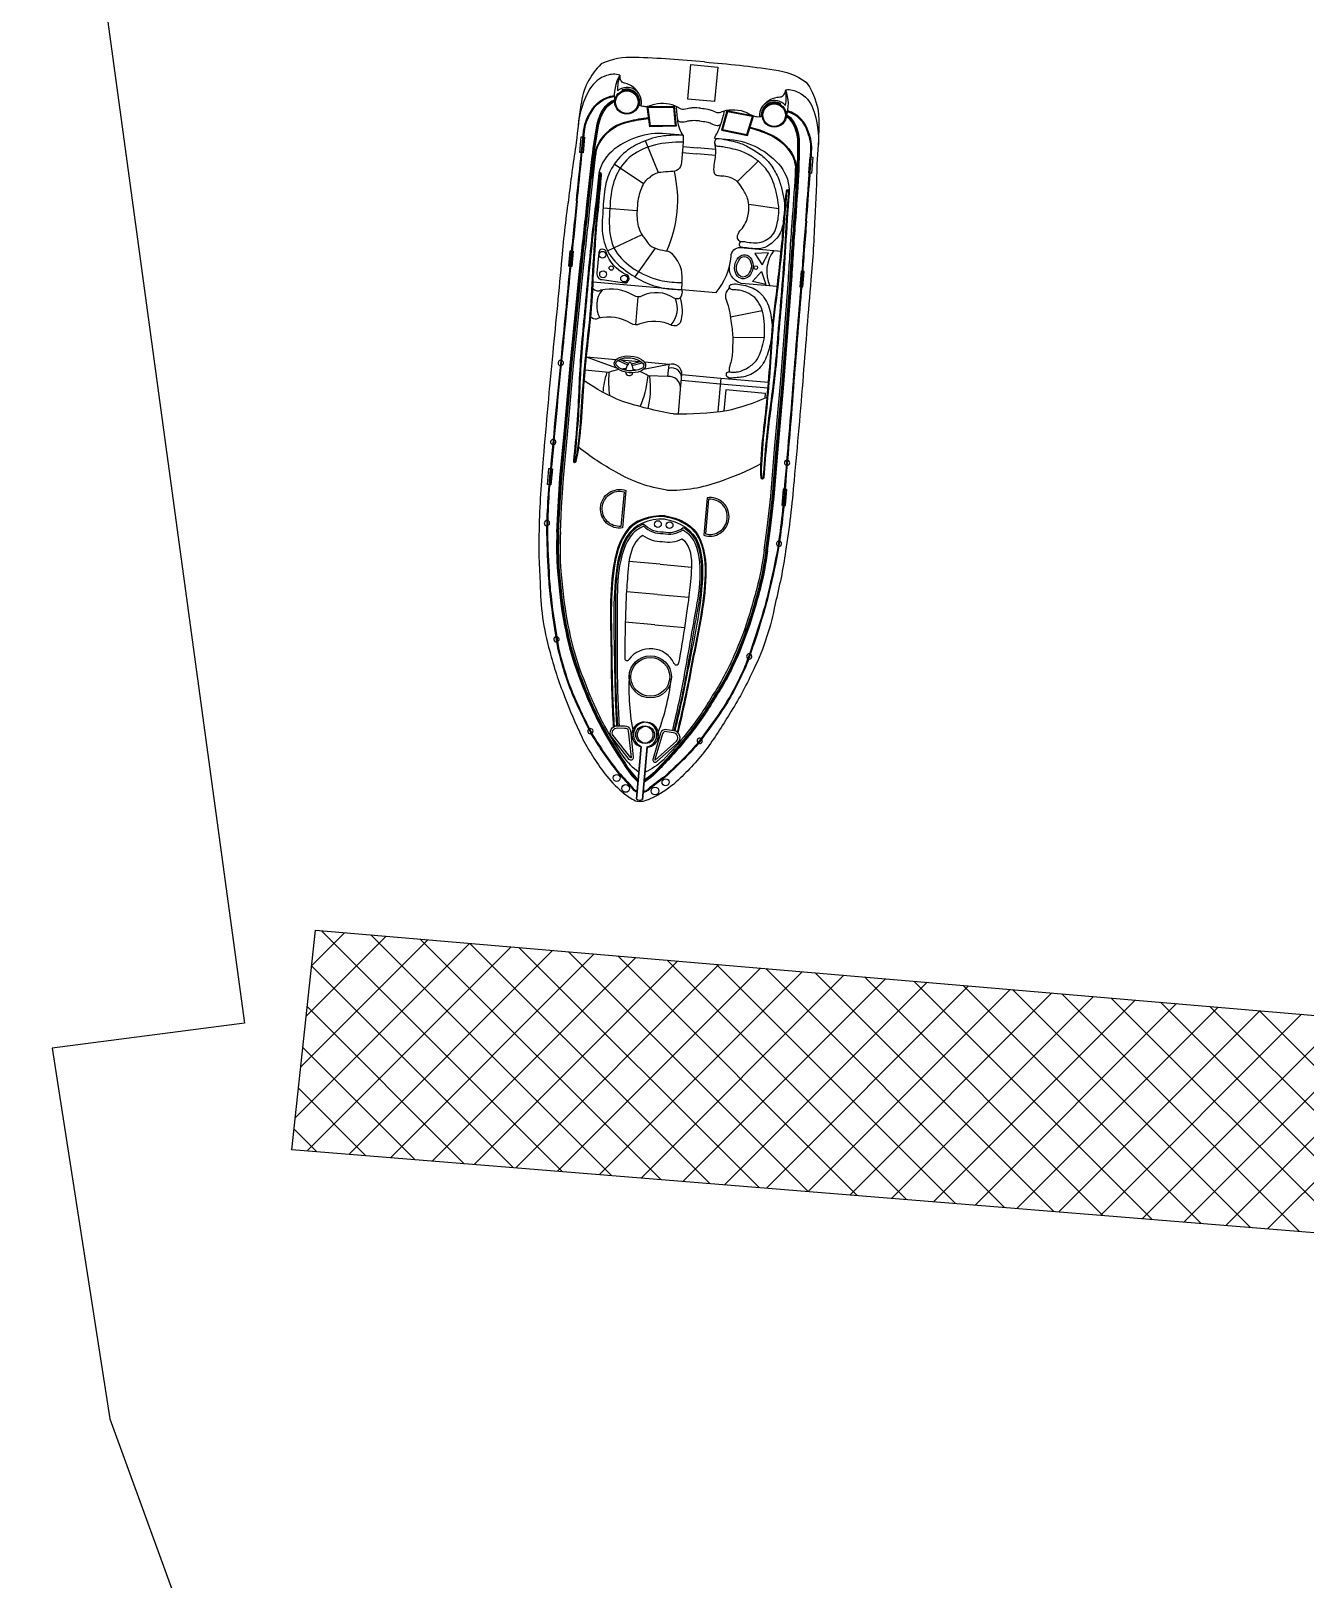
# Model space of a CAD drawing. Header units: metres. Extents: x 310982 to 312092, y 1911548 to 1912609.
# Drawn here: x 311545.6 to 311799, y 1912084.4 to 1912392.2 of the extents above; entities that cross this region are included whole.
import ezdxf

# ---------------------------------------------------------------- set-up
doc = ezdxf.new("R2010")
doc.units = ezdxf.units.M
doc.layers.add('PORT', color=5, linetype='Continuous')
doc.layers.add('village', color=3, linetype='Continuous')

msp = doc.modelspace()

# ---------------------------------------------------------------- linework, layer by layer
at = {"color": 32, "true_color": 0xcd6928}
for p, q in [((311663.27, 1912380.32), (311663.21, 1912380.48)), ((311694.71, 1912377.54), (311694.8, 1912377.68)), ((311670.43, 1912364.02), (311667.86, 1912370.39)), ((311675.26, 1912369.21), (311678.11, 1912368.96)), ((311681.83, 1912368.63), (311678.11, 1912368.96)), ((311667.43, 1912361.79), (311661.62, 1912365.71)), ((311675.17, 1912368.06), (311678.01, 1912367.81)), ((311681.81, 1912367.48), (311678.01, 1912367.81)), ((311690.26, 1912366.35), (311686.12, 1912362.26)), ((311666.16, 1912356.45), (311659.41, 1912357.01)), ((311694.36, 1912356.84), (311688.38, 1912357.72)), ((311667.14, 1912351.67), (311660.33, 1912348.47)), ((311669.8, 1912349.02), (311665.74, 1912343.31)), ((311673.25, 1912340.89), (311657.43, 1912342.29)), ((311666.34, 1912339.32), (311665.85, 1912333.76)), ((311691.08, 1912336.58), (311684.74, 1912335.32)), ((311691.49, 1912331.27), (311685.2, 1912331.19)), ((311661.97, 1912326.83), (311656.11, 1912327.35)), ((311662.12, 1912325.18), (311656.11, 1912327.35)), ((311664.31, 1912325.79), (311662.36, 1912326.69)), ((311664.45, 1912326.09), (311662.72, 1912326.9)), ((311666.54, 1912326.43), (311663.08, 1912326.73)), ((311665.07, 1912326.04), (311666.86, 1912326.51)), ((311665.16, 1912325.71), (311667.19, 1912326.25)), ((311672.53, 1912325.9), (311667.44, 1912324.9)), ((311672.53, 1912325.9), (311667.65, 1912326.33)), ((311672.32, 1912323.54), (311672.53, 1912325.9)), ((311682.82, 1912323.2), (311692.31, 1912322.36)), ((311682.72, 1912322.07), (311692.22, 1912321.23)), ((311670.78, 1912286.17), (311664.57, 1912286.72)), ((311670.78, 1912286.17), (311677, 1912285.62)), ((311670.25, 1912280.16), (311664.05, 1912280.71)), ((311670.25, 1912280.16), (311676.45, 1912279.61)), ((311669.72, 1912274.15), (311663.78, 1912274.67)), ((311669.72, 1912274.15), (311675.66, 1912273.62))]:
    msp.add_line(p, q, dxfattribs=at)
for points in [[(311679.62, 1912386.04, 0.01736), (311665.74, 1912386.94, 0.12634), (311659.04, 1912385.65, 0.172899), (311655.02, 1912377.52, 0.013884), (311654.07, 1912370.03, 0.008973), (311652.62, 1912359.35, 0.01509), (311651.2, 1912347.11, -0.002245), (311649.4, 1912328.19, 0.003342), (311647.5, 1912307.19, 0.016984), (311646.67, 1912293.09, 0.024546), (311646.91, 1912282.44, 0.067942), (311648.8, 1912268.9, 0.033948), (311651.75, 1912259.92, 0.022001), (311655.17, 1912251.84, 0.042872), (311659.75, 1912244.54, 0.059514), (311663.19, 1912240.94, 0.046364), (311665.2, 1912239.5, 0.104882), (311666.61, 1912238.99, 0.104882)], [(311679.62, 1912386.04, -0.01736), (311693.44, 1912384.48, -0.12634), (311699.81, 1912382.04, -0.172899), (311702.34, 1912373.33, -0.013884), (311701.96, 1912365.79, -0.008973), (311701.51, 1912355.02, -0.01509), (311700.76, 1912342.72, 0.002245), (311699.22, 1912323.79, -0.003342), (311697.4, 1912302.78, -0.016984), (311695.73, 1912288.75, -0.024546), (311693.63, 1912278.3, -0.067942), (311689.39, 1912265.31, -0.033948), (311684.91, 1912256.99, -0.022001), (311680.12, 1912249.63, -0.042872), (311674.33, 1912243.25, -0.059514), (311670.31, 1912240.3, -0.046364), (311668.09, 1912239.25, -0.104882), (311666.61, 1912238.99, -0.104882)], [(311662.78, 1912383.43, 0.164393), (311660.11, 1912383.34, 0.188684), (311656.81, 1912380.71, 0.10758), (311654.43, 1912373.35)], [(311650.24, 1912292.57), (311650.45, 1912297.58), (311650.84, 1912303.37), (311651.73, 1912312.79), (311652.88, 1912325.72), (311654.95, 1912346.44, 0.002601), (311656.19, 1912357.68, -0.004411), (311657.24, 1912367.23, -0.013009), (311658.27, 1912373.77, -0.113396), (311659.83, 1912377.18, -0.146005), (311661.69, 1912378.52, -1.595219)], [(311650.41, 1912292.56), (311650.62, 1912297.57), (311651.01, 1912303.36), (311651.9, 1912312.77), (311653.05, 1912325.7), (311655.12, 1912346.42, 0.002601), (311656.36, 1912357.66, -0.004411), (311657.41, 1912367.21, -0.013003), (311658.44, 1912373.74, -0.113337), (311659.97, 1912377.08, -0.144821), (311661.71, 1912378.34, -0.138987)], [(311650.58, 1912292.55), (311650.79, 1912297.56), (311651.18, 1912303.35), (311652.07, 1912312.75), (311653.22, 1912325.69), (311655.29, 1912346.4, 0.002601), (311656.53, 1912357.64, -0.00441), (311657.58, 1912367.19, -0.012997), (311658.6, 1912373.71, -0.113276), (311660.1, 1912376.97, -0.142458), (311661.73, 1912378.17, -0.142458)], [(311654.1, 1912358.46, 0.002942), (311654.97, 1912366.86, -0.002013), (311655.55, 1912372.21, -0.130442), (311656.84, 1912375.94, -0.261246), (311661.65, 1912379.36, -0.209197)], [(311654.27, 1912358.44, 0.002941), (311655.13, 1912366.85, -0.002014), (311655.72, 1912372.2, -0.130992), (311656.99, 1912375.86, -0.261832), (311661.66, 1912379.19, -0.261832)], [(311695.74, 1912380.52, -0.164393), (311698.35, 1912379.95, -0.188684), (311701.14, 1912376.79, -0.10758), (311702.19, 1912369.12)], [(311691.79, 1912288.91), (311692.47, 1912293.87), (311693.1, 1912299.64), (311693.87, 1912309.05), (311695.02, 1912321.99), (311696.61, 1912342.74, -0.002601), (311697.36, 1912354.03, 0.00441), (311698.01, 1912363.62, 0.012997), (311698.15, 1912370.21, 0.113276), (311697.24, 1912373.69, 0.142458), (311695.85, 1912375.15, 0.142458)], [(311691.96, 1912288.88), (311692.64, 1912293.85), (311693.27, 1912299.62), (311694.04, 1912309.04), (311695.18, 1912321.97), (311696.78, 1912342.73, -0.002601), (311697.53, 1912354.02, 0.004411), (311698.18, 1912363.61, 0.013003), (311698.31, 1912370.21, 0.113337), (311697.39, 1912373.76, 0.144821), (311695.9, 1912375.31, 0.138987)], [(311692.13, 1912288.86), (311692.8, 1912293.83), (311693.44, 1912299.6), (311694.21, 1912309.03), (311695.35, 1912321.96), (311696.95, 1912342.72, -0.002601), (311697.7, 1912354, 0.004411), (311698.35, 1912363.6, 0.013009), (311698.48, 1912370.22, 0.113396), (311697.55, 1912373.84, 0.146005), (311695.95, 1912375.48, 1.595219)], [(311699.73, 1912354.42, -0.002941), (311700.36, 1912362.84, 0.002014), (311700.72, 1912368.22, 0.130992), (311700.11, 1912372.04, 0.261832), (311696.1, 1912376.15, 0.261832)], [(311699.9, 1912354.41, -0.002942), (311700.53, 1912362.83, 0.002013), (311700.89, 1912368.2, 0.130442), (311700.27, 1912372.1, 0.261246), (311696.14, 1912376.31, 0.209197)], [(311675.35, 1912371.47), (311671.99, 1912371.77, 0.202722), (311661.06, 1912368.21, 0.178768), (311658.48, 1912363.26, -0.010028), (311657.32, 1912352.76, 0.005356), (311655.64, 1912335.4, 0.016605), (311654.61, 1912321.34, -0.018921), (311653.5, 1912306.75, 0.925873), (311654.06, 1912306.61, 0.041202), (311654.53, 1912309.18, 0.024461), (311655.29, 1912317.54, -0.012888), (311656.81, 1912333.63, 0.019359), (311657.46, 1912343.06, -0.002375), (311658.2, 1912353.98, 0.006386), (311658.87, 1912360.92, 0.013656), (311659.09, 1912363.7, 0.862706), (311658.56, 1912363.8, -0.648089)], [(311668.49, 1912374.72, 0.043334), (311664.53, 1912374.08, 0.18333), (311659.08, 1912370.62, 0.123985), (311657.61, 1912366.09, -0.015377), (311657.07, 1912362.77)], [(311668.46, 1912374.89, 0.043195), (311664.49, 1912374.24, 0.183415), (311658.94, 1912370.71, 0.094511), (311657.59, 1912367.25)], [(311688.6, 1912372.94, -0.043334), (311692.37, 1912371.61, -0.18333), (311697.13, 1912367.25, -0.123985), (311697.78, 1912362.53, 0.015377), (311697.73, 1912359.17)], [(311688.65, 1912373.11, -0.043195), (311692.44, 1912371.77, -0.183415), (311697.28, 1912367.32, -0.094511), (311698.01, 1912363.68)], [(311675.35, 1912371.47), (311675.34, 1912370.11), (311675, 1912366.03, -0.448043), (311672.92, 1912364.25, 0.025561), (311670.81, 1912364.09, 0.15676), (311668.62, 1912363.04, 0.144288), (311667.38, 1912361.71, 0.079427), (311666.35, 1912358.43, 0.054179), (311666.19, 1912354.58, 0.127294), (311667.18, 1912351.62, -0.025195), (311668.43, 1912349.91, 0.112656), (311669.82, 1912349.01, 0.061652), (311671.83, 1912348.52, -0.222278), (311673.32, 1912347.7, -0.049109), (311674.26, 1912346.37, -0.09997), (311674.93, 1912344.76, -0.045992), (311675.06, 1912342.17), (311675.01, 1912340.81)], [(311681.56, 1912370.92), (311684.63, 1912370.65, -0.202722), (311694.76, 1912365.23, -0.178768), (311696.44, 1912359.9, 0.010028), (311695.73, 1912349.36, -0.005356), (311694.34, 1912331.98, -0.016605), (311692.88, 1912317.95, 0.018921), (311691.41, 1912303.39, -0.925873), (311690.84, 1912303.36, -0.041202), (311690.82, 1912305.97, -0.024461), (311691.55, 1912314.33, 0.012888), (311692.88, 1912330.43, -0.019359), (311693.89, 1912339.84, 0.002375), (311695.07, 1912350.72, -0.006386), (311695.63, 1912357.66, -0.013656), (311695.91, 1912360.44, -0.862706), (311696.45, 1912360.45, 0.648089)], [(311650.92, 1912292.54), (311651.13, 1912297.55), (311651.52, 1912303.32), (311652.41, 1912312.72), (311653.55, 1912325.65), (311655.63, 1912346.36, 0.002601), (311656.87, 1912357.61, -0.00441), (311657.92, 1912367.15, -0.002867), (311658.12, 1912368.59, -0.002867)], [(311658.73, 1912363.76, 0.016488), (311658.64, 1912363.24, -0.010023), (311657.49, 1912352.74, 0.005356), (311655.81, 1912335.39, 0.016607), (311654.78, 1912321.33, -0.018921), (311653.67, 1912306.73, -0.01143), (311653.67, 1912306.72, 0.913283), (311653.89, 1912306.66, 0.041174), (311654.36, 1912309.2, 0.024478), (311655.12, 1912317.54, -0.012889), (311656.64, 1912333.65, 0.019362), (311657.29, 1912343.07, -0.002377), (311658.03, 1912354, 0.006391), (311658.7, 1912360.93, 0.013664), (311658.92, 1912363.71, -0.000701), (311658.92, 1912363.71, 0.819976), (311658.73, 1912363.76, 0.819976)], [(311691.45, 1912288.95), (311692.13, 1912293.92), (311692.76, 1912299.67), (311693.53, 1912309.08), (311694.68, 1912322.02), (311696.27, 1912342.77, -0.002601), (311697.02, 1912354.05, 0.00441), (311697.67, 1912363.63, 0.002867), (311697.73, 1912365.08, 0.002867)], [(311696.28, 1912360.43, -0.016488), (311696.27, 1912359.91, 0.010023), (311695.56, 1912349.37, -0.005356), (311694.17, 1912331.99, -0.016607), (311692.71, 1912317.97, 0.018921), (311691.24, 1912303.4, 0.01143), (311691.24, 1912303.39, -0.913283), (311691.01, 1912303.38, -0.041174), (311690.99, 1912305.96, -0.024478), (311691.71, 1912314.31, 0.012889), (311693.05, 1912330.42, -0.019362), (311694.06, 1912339.82, 0.002377), (311695.24, 1912350.7, -0.006391), (311695.8, 1912357.65, -0.013664), (311696.08, 1912360.42, 0.000701), (311696.08, 1912360.42, -0.819976), (311696.28, 1912360.43, -0.819976)], [(311654.1, 1912358.46, -0.006425), (311652.92, 1912346.9, -0.002217), (311651.12, 1912328.02, 0.003368), (311649.12, 1912306.86, 0.024633), (311648.18, 1912293.51, 0.015037), (311648.5, 1912284.66, 0.025439), (311648.9, 1912279.74, 0.013843), (311650.37, 1912269.56, 0.040266), (311653.26, 1912260.38, 0.016729), (311657.14, 1912252.25, 0.029739), (311662.37, 1912244.71, -0.01525), (311665.26, 1912241.51, 0.132389), (311665.89, 1912241.03, 0.028442), (311666.18, 1912240.91, 0.028442)], [(311654.27, 1912358.45, -0.006424), (311653.09, 1912346.88, -0.002217), (311651.29, 1912328.01, 0.003368), (311649.29, 1912306.85, 0.024633), (311648.35, 1912293.51, 0.015038), (311648.66, 1912284.67, 0.025461), (311649.07, 1912279.76, 0.013839), (311650.54, 1912269.59, 0.040238), (311653.42, 1912260.44, 0.016715), (311657.29, 1912252.34, 0.029693), (311662.5, 1912244.82, -0.015234), (311665.39, 1912241.61, 0.134036), (311665.96, 1912241.19, 0.024879), (311666.19, 1912241.09, 0.024879)], [(311699.9, 1912354.41, 0.006425), (311699.03, 1912342.82, 0.002217), (311697.49, 1912323.92, -0.003368), (311695.74, 1912302.74, -0.024633), (311694.32, 1912289.43, -0.015037), (311692.46, 1912280.77, -0.025439), (311691.19, 1912275.99, -0.013843), (311687.96, 1912266.23, -0.040266), (311683.5, 1912257.7, -0.016729), (311678.25, 1912250.39, -0.029739), (311671.78, 1912243.88, 0.01525), (311668.37, 1912241.23, -0.132389), (311667.67, 1912240.87, -0.028442), (311667.36, 1912240.81, -0.028442)], [(311699.73, 1912354.42, 0.006424), (311698.86, 1912342.83, 0.002217), (311697.32, 1912323.93, -0.003368), (311695.57, 1912302.75, -0.024633), (311694.15, 1912289.45, -0.015038), (311692.29, 1912280.8, -0.025461), (311691.03, 1912276.04, -0.013839), (311687.8, 1912266.3, -0.040238), (311683.36, 1912257.79, -0.016715), (311678.12, 1912250.49, -0.029693), (311671.68, 1912244.01, 0.015234), (311668.26, 1912241.36, -0.134036), (311667.63, 1912241.04, -0.024879), (311667.38, 1912240.98, -0.024879)], [(311675.01, 1912340.81), (311681.88, 1912340.2, 0.158322), (311684.86, 1912347.4, -0.417676), (311686.74, 1912349.16), (311694.84, 1912348.45)], [(311694.07, 1912341.38), (311686.86, 1912342.02, -0.406088), (311684.64, 1912345.83)], [(311675.01, 1912340.81, -0.291269), (311674.69, 1912339.11, -0.299867), (311673.58, 1912339.06, 0.273478), (311667.2, 1912339.52, -0.28657), (311665.51, 1912339.61, 0.198759), (311658.97, 1912340.65, -0.45148), (311657.38, 1912341.09, -1.463971)], [(311674.72, 1912339.13, -0.164009), (311674.75, 1912334.2, -0.407559), (311673.11, 1912333.68, 0.20466), (311666.71, 1912333.96, -0.28657), (311665.01, 1912334.05, 0.198759), (311658.48, 1912335.09, -0.45148), (311656.89, 1912335.53, -1.463971)], [(311675.01, 1912323.12), (311675.08, 1912323.89, 0.516839), (311672.53, 1912325.9, 0.282905)], [(311673.43, 1912316.07, -0.033687), (311663.14, 1912318.58, -0.051879), (311655.68, 1912322.65, -1.92312)], [(311674.39, 1912316.11), (311674.83, 1912321, 0.462925), (311672.32, 1912323.54), (311668.35, 1912323.65)], [(311674.83, 1912321), (311675.01, 1912323.12, 0.545737), (311672.46, 1912325.1, 0.282905)], [(311673.43, 1912316.07, 0.033687), (311684, 1912316.73, 0.051879), (311692.06, 1912319.43, 1.92312)], [(311672.09, 1912300.93, -0.096403), (311662.03, 1912304.47, -0.040538), (311654.56, 1912309.39, -1.92312)], [(311672.09, 1912300.93, 0.096403), (311682.61, 1912302.65, 0.040538), (311690.83, 1912306.18, 1.92312)], [(311663.95, 1912300.84), (311663.29, 1912293.39, -0.483063), (311658.92, 1912297.45, -0.50024), (311663.95, 1912300.84, -0.418424)], [(311680.09, 1912299.41), (311679.43, 1912291.96, 0.483063), (311684.44, 1912295.19, 0.50024), (311680.09, 1912299.41, 0.418424)], [(311650.24, 1912292.57, 0.031596), (311650.35, 1912284.75, 0.004928), (311650.86, 1912279.56, 0.02844), (311652.49, 1912270.64, 0.042875), (311655.35, 1912261.97, 0.035347), (311659.12, 1912253.68, 0.024093), (311663.52, 1912246.45, 0.079837), (311666.36, 1912242.92)], [(311650.41, 1912292.56, 0.031592), (311650.52, 1912284.76, 0.004926), (311651.03, 1912279.58, 0.028436), (311652.65, 1912270.68, 0.042895), (311655.51, 1912262.04, 0.035363), (311659.27, 1912253.76, 0.024111), (311663.67, 1912246.54, 0.077658), (311666.38, 1912243.13, 0.077658)], [(311650.58, 1912292.55, 0.031588), (311650.69, 1912284.77, 0.004924), (311651.2, 1912279.6, 0.028433), (311652.82, 1912270.72, 0.042917), (311655.67, 1912262.1, 0.035379), (311659.42, 1912253.84, 0.02413), (311663.81, 1912246.63, 0.075408), (311666.39, 1912243.34, 0.075408)], [(311650.92, 1912292.53, 0.031581), (311651.03, 1912284.8, 0.00492), (311651.54, 1912279.64, 0.028426), (311653.15, 1912270.8, 0.042959), (311655.99, 1912262.23, 0.035411), (311659.72, 1912254, 0.028829), (311663.4, 1912247.95, 0.092336), (311666.54, 1912244.93, 0.080328)], [(311692.13, 1912288.86, -0.031596), (311690.64, 1912281.18, -0.004928), (311689.23, 1912276.17, -0.02844), (311686.07, 1912267.67, -0.042875), (311681.72, 1912259.64, -0.035347), (311676.55, 1912252.14, -0.024093), (311670.95, 1912245.79, -0.079837), (311667.54, 1912242.81)], [(311691.96, 1912288.88, -0.031592), (311690.48, 1912281.22, -0.004926), (311689.07, 1912276.22, -0.028436), (311685.91, 1912267.73, -0.042895), (311681.58, 1912259.73, -0.035363), (311676.42, 1912252.24, -0.024111), (311670.83, 1912245.91, -0.077658), (311667.56, 1912243.02, -0.077658)], [(311691.79, 1912288.9, -0.031588), (311690.31, 1912281.27, -0.004924), (311688.91, 1912276.26, -0.028433), (311685.76, 1912267.8, -0.042917), (311681.43, 1912259.82, -0.035379), (311676.29, 1912252.35, -0.02413), (311670.7, 1912246.02, -0.075408), (311667.58, 1912243.24, -0.075408)], [(311691.45, 1912288.95, -0.031581), (311689.99, 1912281.35, -0.00492), (311688.58, 1912276.36, -0.028426), (311685.44, 1912267.94, -0.042959), (311681.14, 1912260, -0.035411), (311676.02, 1912252.56, -0.028829), (311671.34, 1912247.25, -0.092336), (311667.72, 1912244.83, -0.080328)], [(311662.29, 1912254.07), (311663.65, 1912254.05, -0.382221), (311664.84, 1912253.15), (311665.4, 1912247.89, -0.786544), (311664.61, 1912247.37), (311661.08, 1912251.86, -0.616464), (311662.29, 1912254.07, -3.844907)], [(311673.51, 1912253.08), (311672.16, 1912253.29, 0.382221), (311670.83, 1912252.62), (311669.36, 1912247.54, 0.786544), (311670.04, 1912246.89), (311674.31, 1912250.69, 0.616464), (311673.51, 1912253.08, 3.844907)]]:
    msp.add_lwpolyline(points, format="xyb", dxfattribs=at)
for points in [[(311682.22, 1912385.04), (311681.61, 1912378.2), (311676.28, 1912378.67), (311676.89, 1912385.51)], [(311673.58, 1912377.23), (311673.97, 1912373.27), (311668.69, 1912373.17), (311668.17, 1912377.18)], [(311673.43, 1912377.06), (311673.78, 1912373.43), (311668.83, 1912373.35), (311668.36, 1912377.01)], [(311684.02, 1912376.31), (311682.94, 1912372.47), (311688.13, 1912371.45), (311689.34, 1912375.3)], [(311684.14, 1912376.11), (311683.16, 1912372.6), (311688.01, 1912371.65), (311689.12, 1912375.17)], [(311691.06, 1912345.71), (311692.32, 1912348.1), (311689.63, 1912347.99)], [(311690.95, 1912344.4), (311691.77, 1912341.83), (311689.13, 1912342.41)]]:
    msp.add_lwpolyline(points, close=True, dxfattribs=at)
for points in [[(311655.09, 1912368.02), (311654.78, 1912368.05), (311655.06, 1912371.16), (311655.43, 1912371.13)], [(311655.6, 1912371.12), (311655.71, 1912371.11), (311655.44, 1912367.99), (311655.26, 1912368)], [(311700.65, 1912367.13), (311700.53, 1912367.14), (311700.26, 1912364.02), (311700.44, 1912364.01)], [(311700.61, 1912363.99), (311700.91, 1912363.96), (311701.19, 1912367.08), (311700.82, 1912367.11)], [(311652.78, 1912345.41), (311652.57, 1912345.43), (311652.84, 1912348.52), (311653.1, 1912348.49)], [(311653.27, 1912348.48), (311653.44, 1912348.46), (311653.17, 1912345.38), (311652.95, 1912345.4)], [(311698.97, 1912344.43), (311698.79, 1912344.45), (311698.52, 1912341.37), (311698.74, 1912341.35)], [(311698.91, 1912341.33), (311699.12, 1912341.31), (311699.4, 1912344.4), (311699.14, 1912344.42)], [(311660.58, 1912324.28), (311655.87, 1912324.76)], [(311674.98, 1912322.75), (311682.72, 1912322.07)], [(311675.08, 1912323.89), (311682.82, 1912323.2), (311682.23, 1912316.52)], [(311691.65, 1912319.25), (311691.73, 1912320.13), (311683.83, 1912320.83), (311683.46, 1912316.66)], [(311648.63, 1912302), (311648.33, 1912302.02), (311648.62, 1912305.25), (311648.94, 1912305.22)], [(311649.11, 1912305.2), (311649.33, 1912305.18), (311649.04, 1912301.96), (311648.8, 1912301.98)], [(311695.46, 1912301.1), (311695.24, 1912301.12), (311694.96, 1912297.9), (311695.2, 1912297.87)], [(311695.37, 1912297.86), (311695.67, 1912297.83), (311695.95, 1912301.06), (311695.63, 1912301.09)], [(311666.06, 1912239.54), (311666.98, 1912249.96)], [(311666.97, 1912249.88), (311666.06, 1912239.54)], [(311667.24, 1912239.44), (311668.17, 1912249.86)], [(311668.16, 1912249.78), (311667.24, 1912239.44)]]:
    msp.add_lwpolyline(points, dxfattribs=at)
for points in [[(311663.7, 1912342.1, 0.917705), (311663.84, 1912343.86, -0.209704), (311660.05, 1912348.22, 0.850912), (311658.55, 1912348.13), (311658.19, 1912344.06, 0.435659), (311659.22, 1912342.77)], [(311663.58, 1912300.59), (311662.97, 1912293.7, -0.460147), (311659.26, 1912297.43, -0.47706)], [(311680.4, 1912299.1), (311679.79, 1912292.21, 0.460147), (311684.1, 1912295.23, 0.47706)], [(311662.28, 1912253.64), (311663.67, 1912253.62, -0.383069), (311664.42, 1912253.08), (311664.99, 1912247.77, -0.853636), (311664.91, 1912247.67), (311661.42, 1912252.11, -0.613527)], [(311673.44, 1912252.66), (311672.07, 1912252.88, 0.383069), (311671.23, 1912252.48), (311669.74, 1912247.35, 0.853636), (311669.8, 1912247.24), (311674.01, 1912250.99, 0.613527)]]:
    msp.add_lwpolyline(points, format="xyb", close=True, dxfattribs=at)
for centre, radius in [((311664.14, 1912378.07), 2.41), ((311664.14, 1912378.07), 2.24), ((311693.46, 1912375.48), 2.41), ((311693.46, 1912375.48), 2.24), ((311659.3, 1912347.71), 0.674), ((311659.41, 1912343.83), 0.674), ((311661.04, 1912345.06), 0.436), ((311689.8, 1912345.16), 0.362), ((311663.59, 1912342.98), 0.674), ((311670.32, 1912294.16), 0.676), ((311672.64, 1912293.95), 0.676), ((311668.8, 1912263.79), 4.2), ((311668.8, 1912263.79), 4.2), ((311668.8, 1912263.79), 3.86), ((311668.8, 1912263.79), 3.86), ((311667.62, 1912252.3), 1.71), ((311667.95, 1912252.27), 1.71), ((311662.13, 1912243.69), 0.694), ((311671.84, 1912242.83), 0.694), ((311663.9, 1912241.61), 0.773), ((311669.73, 1912241.09), 0.773)]:
    msp.add_circle(centre, radius, dxfattribs=at)
for centre, radius, start, end in [((311669.42, 1912379.38), 7.78, 148.6112, 188.9468), ((311670.07, 1912380.72), 7.78, 159.5845, 182.8171), ((311664.14, 1912378.07), 2.92, 344.2683, 129.1699), ((311664.14, 1912378.07), 2.58, 344.2683, 111.2181), ((311693.46, 1912375.48), 2.92, 40.715, 185.6166), ((311693.46, 1912375.48), 2.58, 58.6668, 185.6166), ((311688.08, 1912379.12), 7.78, 347.0678, 10.3004), ((311688.49, 1912377.69), 7.78, 340.9381, 21.2737), ((311649.55, 1912358.6), 24.71, 335.842, 13.3146), ((311698.87, 1912344.36), 6.91, 142.411, 204.2985), ((311663.09, 1912337.61), 4.96, 141.5669, 209.7144), ((311669.24, 1912337.07), 4.96, 318.1425, 22.3466), ((311651, 1912326.2), 0.525, 91.0378, 257.5403), ((311651, 1912326.2), 0.525, 276.1645, 72.4136), ((311666.59, 1912324.3), 2.75, 143.3471, 170.9872), ((311664.75, 1912325.91), 0.368, 354.9425, 174.9425), ((311662.66, 1912324.65), 2.75, 0.545, 26.5378), ((311663.92, 1912317.17), 7.85, 100.3766, 115.1325), ((311663.92, 1912317.17), 7.85, 89.8449, 96.1843), ((311666.59, 1912324.3), 2.75, 178.5577, 178.827), ((311664.62, 1912324.44), 0.767, 185.7447, 344.0903), ((311662.66, 1912324.65), 2.75, 351.0579, 351.3272), ((311663.92, 1912317.17), 7.85, 74.8916, 79.1315), ((311663.92, 1912317.17), 7.85, 55.5674, 68.9184), ((311649.49, 1912310.48), 0.525, 89.8132, 259.9123), ((311649.49, 1912310.48), 0.525, 278.5725, 71.1531), ((311696.01, 1912306.36), 0.525, 98.7318, 251.3124), ((311696.01, 1912306.36), 0.525, 269.9726, 80.0717), ((311648.25, 1912294.37), 0.525, 93.2163, 263.6229), ((311648.25, 1912294.37), 0.525, 282.2818, 74.5574), ((311671.11, 1912297.11), 6.41, 234.0666, 270.6689), ((311671.05, 1912297.38), 5.09, 225.9042, 273.654), ((311671.05, 1912297.38), 4.75, 222.4469, 273.654), ((311672.49, 1912297.25), 5.09, 256.2309, 303.9807), ((311672.49, 1912297.25), 4.75, 256.2309, 307.438), ((311672.38, 1912296.99), 6.41, 259.216, 295.8183), ((311694.41, 1912290.28), 0.525, 95.3275, 247.6031), ((311694.41, 1912290.28), 0.525, 266.262, 76.6686), ((311650.14, 1912271.26), 0.525, 105.2309, 273.3266), ((311650.14, 1912271.26), 0.525, 291.9617, 86.5959), ((311664.19, 1912267.47), 0.446, 179.2801, 325.7478), ((311668.69, 1912264.32), 5.05, 83.2021, 145.0032), ((311669, 1912264.29), 5.05, 24.8817, 86.6828), ((311688.48, 1912267.86), 0.525, 83.289, 237.9232), ((311688.48, 1912267.86), 0.525, 256.5583, 64.654), ((311709.12, 1912261.47), 44.58, 176.5443, 191.6151), ((311673.99, 1912266.6), 0.446, 204.1371, 350.6048), ((311628.7, 1912268.59), 44.58, 338.2698, 353.3406), ((311656.89, 1912253), 0.525, 129.57, 284.712), ((311656.89, 1912253), 0.525, 303.3498, 110.9322), ((311667.62, 1912252.3), 2.5, 282.6089, 255.0585), ((311667.95, 1912252.27), 2.5, 274.8264, 247.276), ((311678.64, 1912251.08), 0.525, 58.9527, 226.5351), ((311678.64, 1912251.08), 0.525, 245.1729, 40.3149), ((311666.72, 1912240.3), 1.01, 228.8498, 301.0351), ((311666.72, 1912240.3), 1.01, 228.8498, 301.0351)]:
    msp.add_arc(centre, radius, start, end, dxfattribs=at)
for centre, major_axis, ratio in [((311687.42, 1912345.32), (-0.32, -2.38), 0.758117), ((311664.75, 1912325.91), (-3.11, 0.28), 0.533092)]:
    msp.add_ellipse(centre, major_axis=major_axis, ratio=ratio, dxfattribs=at)
for start_param, end_param in [(4.712389, 5.232342), (0.830012, 1.576846)]:
    msp.add_ellipse((311664.47, 1912323.94), major_axis=(-0.81, -9.13), ratio=0.425319, start_param=start_param, end_param=end_param, dxfattribs=at)
for points in [[(311666.49, 1912379.81), (311665.82, 1912380.68), (311664.2, 1912381.67), (311663.23, 1912382.05), (311662.82, 1912382.77), (311662.78, 1912383.43)], [(311691.45, 1912377.6), (311692.26, 1912378.34), (311694.03, 1912379.03), (311695.05, 1912379.24), (311695.59, 1912379.87), (311695.74, 1912380.52)], [(311678.81, 1912376.86), (311677.38, 1912376.91), (311676.43, 1912376.79), (311675.18, 1912376.6), (311674.2, 1912377.08), (311672.02, 1912377.75), (311669.62, 1912377.61), (311668.37, 1912377.21), (311667.58, 1912377.16), (311666.47, 1912377.42)], [(311675.35, 1912371.47), (311674.66, 1912372.68), (311674.3, 1912374.26), (311674.01, 1912377.18)], [(311678.81, 1912376.86), (311680.22, 1912376.66), (311681.14, 1912376.37), (311682.33, 1912375.97), (311683.38, 1912376.27), (311685.64, 1912376.54), (311687.99, 1912375.98), (311689.15, 1912375.37), (311689.92, 1912375.18), (311691.06, 1912375.24)], [(311681.56, 1912370.92), (311682.16, 1912372.02), (311682.79, 1912373.51), (311683.59, 1912376.34)], [(311675.35, 1912371.47), (311671.48, 1912371.33), (311667.13, 1912370.1), (311663.91, 1912368.2), (311661.12, 1912364.89), (311659.88, 1912361.44), (311659.38, 1912356.49), (311659.41, 1912351.24), (311661, 1912347.36), (311664.4, 1912344.19), (311667.84, 1912342.2), (311671.91, 1912341.02), (311675.01, 1912340.81)], [(311686.73, 1912350.26), (311686.17, 1912350.94), (311686.4, 1912352.11), (311687.35, 1912353.32), (311688.06, 1912354.81), (311688.41, 1912357.18), (311688.16, 1912358.89), (311687.1, 1912360.94), (311686.07, 1912362.32), (311684.15, 1912363.2), (311682.74, 1912363.37), (311681.78, 1912363.58), (311681.49, 1912364.32), (311681.59, 1912365.95), (311681.78, 1912369.09), (311681.81, 1912370.67), (311683.56, 1912370.64), (311686.78, 1912369.85), (311689.07, 1912368.71), (311691.45, 1912367.04), (311693.37, 1912364.68), (311694.53, 1912362.23), (311695.2, 1912359.77), (311695.51, 1912357.26), (311695.32, 1912354.61), (311694.61, 1912352.01), (311693.74, 1912350.75), (311692.58, 1912349.73), (311690.5, 1912348.91), (311689.16, 1912348.95), (311687.51, 1912349.1), (311686.62, 1912349.44), (311686.73, 1912350.26), (311687.53, 1912350.32), (311689.32, 1912350.11), (311690.87, 1912350.22), (311692.33, 1912350.96), (311693.36, 1912351.99), (311693.97, 1912353.58), (311694.37, 1912356.68), (311694.05, 1912359.3), (311693.42, 1912361.67), (311692.61, 1912363.6), (311691.76, 1912364.84), (311690.45, 1912366.19), (311688.61, 1912367.47), (311687.12, 1912368.18), (311685.3, 1912368.74), (311683.78, 1912369.05), (311682.69, 1912369.23), (311681.87, 1912369.4), (311681.68, 1912369.88)], [(311684.61, 1912341.13), (311684.03, 1912340.48), (311683.75, 1912339.59), (311684.16, 1912337.97), (311684.51, 1912336.67), (311684.85, 1912334.57), (311685.2, 1912331.37), (311685.19, 1912329.69), (311685.1, 1912327.94), (311684.88, 1912326.58), (311684.56, 1912325.38), (311684.46, 1912324.42)], [(311685.56, 1912324.38), (311684.9, 1912324.39), (311684.06, 1912324.29), (311684.04, 1912323.51), (311685.37, 1912323.22), (311688.04, 1912323.63), (311690.76, 1912325.43), (311692.32, 1912328.61), (311692.98, 1912331.81), (311692.79, 1912335.7), (311691.42, 1912339.23), (311689.6, 1912340.87), (311686.57, 1912341.82), (311685.17, 1912341.87), (311684.58, 1912341.56), (311684.81, 1912340.87), (311685.53, 1912340.73), (311687.99, 1912340.21), (311689.58, 1912339.19), (311690.71, 1912337.53), (311691.31, 1912335.67), (311691.53, 1912333.25), (311691.45, 1912330.94), (311690.9, 1912328.86), (311690, 1912326.82), (311688.35, 1912325.36), (311686.31, 1912324.46), (311685.56, 1912324.38)]]:
    msp.add_spline(points, degree=3, dxfattribs=at)
for points, knots in [([(311678.58, 1912374.32), (311678.11, 1912374.36), (311677.31, 1912374.41), (311676.11, 1912374.27), (311675.1, 1912373.9), (311674.51, 1912374.22), (311674.29, 1912374.36)], [0, 0, 0, 0, 0.00840925, 0.01405459, 0.02148076, 0.02583256, 0.02583256, 0.02583256, 0.02583256]), ([(311678.58, 1912374.32), (311679.06, 1912374.27), (311679.86, 1912374.19), (311681.01, 1912373.84), (311681.94, 1912373.29), (311682.58, 1912373.51), (311682.82, 1912373.6)], [0, 0, 0, 0, 0.00840925, 0.01405459, 0.02148076, 0.02583256, 0.02583256, 0.02583256, 0.02583256]), ([(311675.34, 1912370.11), (311671.45, 1912370.15), (311667.89, 1912369.45), (311662.35, 1912365.39), (311661.11, 1912362.04), (311660.58, 1912354.5), (311660.28, 1912350.55), (311664.25, 1912345.31), (311667.8, 1912343.23), (311672.47, 1912342.27), (311673.71, 1912342.21), (311675.06, 1912342.17)], [0, 0, 0, 0, 0.0684102, 0.0684102, 0.1368204, 0.1368204, 0.2052306, 0.2052306, 0.2736407, 0.2736407, 0.2974604, 0.2974604, 0.2974604, 0.2974604]), ([(311687.15, 1912343.28), (311687.94, 1912343.17), (311688.91, 1912344.26), (311688.92, 1912346.73), (311688.03, 1912347.59), (311686.39, 1912347.06), (311685.71, 1912345.56), (311686.21, 1912343.78), (311686.67, 1912343.34), (311687.15, 1912343.28)], [0, 0, 0, 0, 1.743273, 1.743273, 3.486547, 3.486547, 5.22982, 5.22982, 6.283185, 6.283185, 6.283185, 6.283185]), ([(311661.98, 1912326.15), (311661.95, 1912325.8), (311662.34, 1912325.28), (311664.72, 1912324.29), (311667.23, 1912324.83), (311667.74, 1912326.19), (311666.04, 1912327.32), (311662.89, 1912327.19), (311662.02, 1912326.61), (311661.98, 1912326.15)], [0, 0, 0, 0, 1.031451, 1.031451, 2.992455, 2.992455, 4.95346, 4.95346, 6.283185, 6.283185, 6.283185, 6.283185]), ([(311671.64, 1912295.85), (311668.72, 1912295.86), (311665.59, 1912295.09), (311662.24, 1912290.14), (311661.62, 1912287.11), (311660.6, 1912278.45), (311661.01, 1912272.82), (311661.01, 1912262.67), (311661.2, 1912258.33), (311661.44, 1912253.82)], [0, 0, 0, 0, 0.0462196, 0.0462196, 0.0924392, 0.0924392, 0.1947325, 0.1947325, 0.2709084, 0.2709084, 0.2709084, 0.2709084]), ([(311671.64, 1912295.68), (311668.64, 1912295.7), (311665.49, 1912294.81), (311662.23, 1912289.64), (311661.69, 1912286.52), (311660.78, 1912277.82), (311661.16, 1912272.17), (311661.2, 1912262.27), (311661.38, 1912258.18), (311661.61, 1912253.92)], [0, 0, 0, 0, 0.0480884, 0.0480884, 0.0961768, 0.0961768, 0.1985377, 0.1985377, 0.2704106, 0.2704106, 0.2704106, 0.2704106]), ([(311671.64, 1912295.17), (311668.57, 1912295.19), (311665.56, 1912294.2), (311662.5, 1912288.85), (311662.07, 1912285.65), (311661.29, 1912276.79), (311661.63, 1912271), (311661.75, 1912261.4), (311661.91, 1912257.72), (311662.1, 1912254.06)], [0, 0, 0, 0, 0.0508337, 0.0508337, 0.1016674, 0.1016674, 0.2060328, 0.2060328, 0.2709084, 0.2709084, 0.2709084, 0.2709084]), ([(311671.52, 1912295.18), (311674.54, 1912294.66), (311677.33, 1912293.16), (311679.4, 1912287.36), (311679.27, 1912284.13), (311678.48, 1912275.27), (311677.13, 1912269.62), (311675.32, 1912260.2), (311674.52, 1912256.61), (311673.69, 1912253.03)], [0, 0, 0, 0, 0.0508337, 0.0508337, 0.1016674, 0.1016674, 0.2060328, 0.2060328, 0.2709084, 0.2709084, 0.2709084, 0.2709084]), ([(311671.61, 1912295.68), (311674.57, 1912295.17), (311677.51, 1912293.74), (311679.81, 1912288.09), (311679.8, 1912284.92), (311679.16, 1912276.19), (311677.8, 1912270.7), (311676.01, 1912260.96), (311675.12, 1912256.96), (311674.15, 1912252.81)], [0, 0, 0, 0, 0.0480884, 0.0480884, 0.0961768, 0.0961768, 0.1985377, 0.1985377, 0.2704106, 0.2704106, 0.2704106, 0.2704106]), ([(311671.64, 1912295.85), (311674.51, 1912295.35), (311677.46, 1912294.04), (311679.89, 1912288.58), (311679.97, 1912285.48), (311679.45, 1912276.78), (311678.06, 1912271.31), (311676.27, 1912261.32), (311675.32, 1912257.08), (311674.3, 1912252.68)], [0, 0, 0, 0, 0.0462196, 0.0462196, 0.0924392, 0.0924392, 0.1947325, 0.1947325, 0.2709084, 0.2709084, 0.2709084, 0.2709084]), ([(311667.55, 1912294.17), (311666.94, 1912293.94), (311664.49, 1912292.7), (311661.73, 1912285.93), (311662.02, 1912275.86), (311661.73, 1912264.63), (311662.11, 1912257.14), (311662.27, 1912254.07)], [0.0234044, 0.0234044, 0.0234044, 0.0234044, 0.0350942, 0.0739111, 0.138251, 0.2165713, 0.2709084, 0.2709084, 0.2709084, 0.2709084]), ([(311667.51, 1912293.72), (311666.4, 1912293.27), (311665.46, 1912292.61), (311663.33, 1912289.48), (311662.71, 1912286.51), (311662.16, 1912281.2), (311662.24, 1912278.57), (311662.25, 1912270.55), (311662.13, 1912265.14), (311662.42, 1912257.88), (311662.51, 1912255.98), (311662.61, 1912254.09)], [0.0248254, 0.0248254, 0.0248254, 0.0248254, 0.0474598, 0.0474598, 0.0949196, 0.0949196, 0.1423794, 0.1423794, 0.237299, 0.237299, 0.2709084, 0.2709084, 0.2709084, 0.2709084]), ([(311667.35, 1912291.92), (311664.23, 1912290.24), (311664.42, 1912284.76), (311663.89, 1912279.34), (311663.75, 1912272.18), (311663.74, 1912267.46)], [0.0313661, 0.0313661, 0.0313661, 0.0313661, 0.1084744, 0.1084744, 0.1920729, 0.1920729, 0.1920729, 0.1920729]), ([(311675.33, 1912293.03), (311676.34, 1912292.39), (311677.15, 1912291.57), (311678.7, 1912288.12), (311678.79, 1912285.09), (311678.4, 1912279.77), (311677.85, 1912277.19), (311676.44, 1912269.29), (311675.61, 1912263.95), (311674.05, 1912256.85), (311673.62, 1912255), (311673.19, 1912253.15)], [0.0248254, 0.0248254, 0.0248254, 0.0248254, 0.0474598, 0.0474598, 0.0949196, 0.0949196, 0.1423794, 0.1423794, 0.237299, 0.237299, 0.2709084, 0.2709084, 0.2709084, 0.2709084]), ([(311675.37, 1912293.48), (311675.93, 1912293.15), (311678.13, 1912291.5), (311679.66, 1912284.35), (311677.6, 1912274.48), (311675.92, 1912263.38), (311674.22, 1912256.07), (311673.52, 1912253.07)], [0.0234044, 0.0234044, 0.0234044, 0.0234044, 0.0350942, 0.0739111, 0.138251, 0.2165713, 0.2709084, 0.2709084, 0.2709084, 0.2709084]), ([(311675.17, 1912291.23), (311677.95, 1912289.03), (311676.8, 1912283.66), (311676.37, 1912278.23), (311675.25, 1912271.17), (311674.43, 1912266.52)], [0.0313661, 0.0313661, 0.0313661, 0.0313661, 0.1084744, 0.1084744, 0.1920729, 0.1920729, 0.1920729, 0.1920729])]:
    msp.add_open_spline(points, degree=3, knots=knots, dxfattribs=at)
for points in [[(311659.42, 1912320.36), (311659.53, 1912321.65), (311659.78, 1912323), (311660.23, 1912324.37)], [(311668.38, 1912317.12), (311668.84, 1912319.04), (311669.04, 1912321.26), (311668.69, 1912323.62)]]:
    msp.add_open_spline(points, degree=3, dxfattribs=at)
at = {"layer": 'PORT'}
for p, q in [((311597.53, 1912169.78), (311602.18, 1912213.42)), ((311602.18, 1912213.42), (311955.45, 1912183.32)), ((311929.22, 1912142.86), (311597.53, 1912169.78))]:
    msp.add_line(p, q, dxfattribs=at)
at = {"layer": 'PORT', "linetype": 'Continuous'}
for p, q in [((311600.35, 1912196.3), (311616.27, 1912212.22)), ((311601.42, 1912206.35), (311608, 1912212.93)), ((311651.33, 1912165.41), (311603.43, 1912213.32)), ((311661.11, 1912164.62), (311613.24, 1912212.48)), ((311598.21, 1912176.2), (311632.82, 1912210.81)), ((311599.28, 1912186.25), (311624.55, 1912211.52)), ((311600.53, 1912169.54), (311641.1, 1912210.11)), ((311608.83, 1912168.86), (311649.37, 1912209.4)), ((311617.14, 1912168.19), (311657.65, 1912208.7)), ((311670.88, 1912163.83), (311623.06, 1912211.64)), ((311680.65, 1912163.03), (311632.88, 1912210.81)), ((311690.43, 1912162.24), (311642.69, 1912209.97)), ((311700.2, 1912161.45), (311652.51, 1912209.14)), ((311641.56, 1912166.21), (311601.42, 1912206.34)), ((311625.45, 1912167.51), (311665.92, 1912207.99)), ((311633.75, 1912166.84), (311674.2, 1912207.29)), ((311642.06, 1912166.17), (311682.47, 1912206.58)), ((311650.36, 1912165.49), (311690.75, 1912205.88)), ((311709.97, 1912160.65), (311662.33, 1912208.3)), ((311719.75, 1912159.86), (311672.14, 1912207.46)), ((311729.52, 1912159.07), (311681.96, 1912206.63)), ((311739.29, 1912158.27), (311691.78, 1912205.79)), ((311658.67, 1912164.82), (311699.02, 1912205.17)), ((311666.98, 1912164.14), (311707.3, 1912204.47)), ((311675.28, 1912163.47), (311715.57, 1912203.76)), ((311683.59, 1912162.79), (311723.85, 1912203.06)), ((311749.07, 1912157.48), (311701.59, 1912204.95)), ((311758.84, 1912156.69), (311711.41, 1912204.12)), ((311768.61, 1912155.89), (311721.23, 1912203.28)), ((311691.89, 1912162.12), (311732.12, 1912202.35)), ((311700.2, 1912161.45), (311740.4, 1912201.65)), ((311708.51, 1912160.77), (311748.68, 1912200.94)), ((311716.81, 1912160.1), (311756.95, 1912200.24)), ((311725.12, 1912159.42), (311765.23, 1912199.53)), ((311778.39, 1912155.1), (311731.04, 1912202.44)), ((311788.16, 1912154.31), (311740.86, 1912201.61)), ((311797.93, 1912153.51), (311750.68, 1912200.77)), ((311807.71, 1912152.72), (311760.49, 1912199.93)), ((311631.78, 1912167), (311600.56, 1912198.23)), ((311733.43, 1912158.75), (311773.5, 1912198.83)), ((311741.73, 1912158.08), (311781.78, 1912198.12)), ((311750.04, 1912157.4), (311790.05, 1912197.42)), ((311758.34, 1912156.73), (311798.33, 1912196.71)), ((311817.48, 1912151.93), (311770.31, 1912199.1)), ((311827.25, 1912151.13), (311780.13, 1912198.26)), ((311837.03, 1912150.34), (311789.95, 1912197.42)), ((311766.65, 1912156.05), (311806.6, 1912196)), ((311774.96, 1912155.38), (311814.88, 1912195.3)), ((311783.26, 1912154.71), (311823.15, 1912194.59)), ((311791.57, 1912154.03), (311831.43, 1912193.89)), ((311622.01, 1912167.79), (311599.69, 1912190.11)), ((311612.24, 1912168.59), (311598.83, 1912182)), ((311602.46, 1912169.38), (311597.96, 1912173.88))]:
    msp.add_line(p, q, dxfattribs=at)
at = {"layer": 'village', "color": 3}
for p, q in [((311545.61, 1912506.11), (311588.08, 1912194.92)), ((311588.08, 1912194.92), (311549.85, 1912190)), ((311549.85, 1912190), (311561.32, 1912116.26)), ((311561.32, 1912116.26), (311620.49, 1911953.71))]:
    msp.add_line(p, q, dxfattribs=at)

doc.saveas('drawing.dxf')
